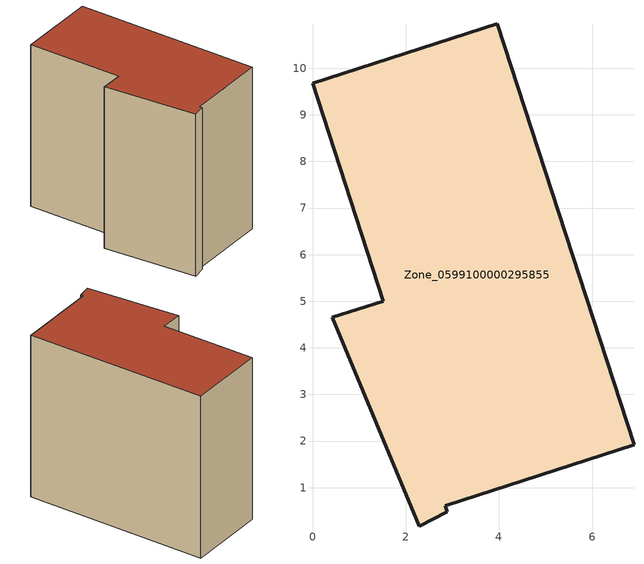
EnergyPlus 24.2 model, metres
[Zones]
Zone_0599100000295855
 floor ground (C_G): 0.42,4.66 1.52,5 0,9.68 3.96,10.96 6.9,1.92 2.85,0.61 2.89,0.48 2.29,0.17 z0
 wall outside (C_F): 1.52,5 0.42,4.66 2.29,0.17 2.89,0.48 2.85,0.61 6.9,1.92 3.96,10.96 0,9.68 1.52,5 z0:8.72
 roof outside (C_R): 2.29,0.17 2.89,0.48 2.85,0.61 6.9,1.92 3.96,10.96 0,9.68 1.52,5 0.42,4.66 z8.72
[BUILDING]
Pand.0599100000295855: North Axis=0; Terrain=City; Loads Convergence Tolerance Value=0.04; Temperature Convergence Tolerance Value=0.4; Solar Distribution=FullExterior; Maximum Number of Warmup Days=25; Minimum Number of Warmup Days=1
[Site:Location]
Rotterdam.The.Hague.AP_ZH_NLD Design_Conditions: Latitude=51.96; Longitude=4.45; Time Zone=1; Elevation=-4.5
[SITE:GROUNDTEMPERATURE:BUILDINGSURFACE]
18, 18, 18, 18, 18, 18, 18, 18, 18, 18, 18, 18
[MATERIAL] Thermal Absorptance=0.9; Solar Absorptance=0.7; Visible Absorptance=0.7
Name | Roughness | Thickness | Conductivity | Density | Specific Heat
G.TC.1992-2005 | MediumSmooth | 0.15 | 0.06 | 540 | 1210
F.TC.1992-2005 | Rough | 0.3 | 0.12 | 1920 | 840
R.TC.1992-2005 | MediumRough | 0.2 | 0.08 | 1500 | 1000
[CONSTRUCTION]
C_G: G.TC.1992-2005
C_F: F.TC.1992-2005
C_R: R.TC.1992-2005
[ZONE]
Zone_0599100000295855: Type=1; Multiplier=1; Ceiling Height=Autocalculate; Volume=Autocalculate; Floor Area=autocalculate; Part of Total Floor Area=Yes
[ZONEINFILTRATION:DESIGNFLOWRATE]
Infil_Zone_0599100000295855: Zone or ZoneList or Space or SpaceList=Zone_0599100000295855; Schedule=AlwaysOn; Design Flow Rate Calculation Method=Flow/Area; Flow Rate per Floor Area=0.0015; Constant Term Coefficient=1; Temperature Term Coefficient=0; Velocity Term Coefficient=0; Velocity Squared Term Coefficient=0
[HVACTEMPLATE:ZONE:IDEALLOADSAIRSYSTEM]
Zone_0599100000295855: Maximum Heating Supply Air Temperature=50; Minimum Cooling Supply Air Temperature=13; Maximum Heating Supply Air Humidity Ratio=0.0156; Minimum Cooling Supply Air Humidity Ratio=0.0077; Heating Limit=NoLimit; Cooling Limit=NoLimit; Dehumidification Control Type=ConstantSensibleHeatRatio; Cooling Sensible Heat Ratio=0.7; Dehumidification Setpoint=60; Humidification Control Type=None; Humidification Setpoint=30; Outdoor Air Method=None; Outdoor Air Flow Rate per Person=0.00944; Outdoor Air Flow Rate per Zone Floor Area=0; Outdoor Air Flow Rate per Zone=0; Demand Controlled Ventilation Type=None; Outdoor Air Economizer Type=NoEconomizer; Heat Recovery Type=None; Sensible Heat Recovery Effectiveness=0.7; Latent Heat Recovery Effectiveness=0.65
[ZONECONTROL:THERMOSTAT]
ThermostatControl_Zone_0599100000295855: Zone or ZoneList=Zone_0599100000295855; Control Type Schedule=DualSetpointControlType; Control 1=Thermostat_Zone_0599100000295855; Temperature Difference Between Cutout And Setpoint=0
[THERMOSTATSETPOINT:DUALSETPOINT]
Thermostat_Zone_0599100000295855: Heating Setpoint Temperature Schedule=HeatingSetpoint_Zone_0599100000295855; Cooling Setpoint Temperature Schedule=CoolingSetpoint_Zone_0599100000295855
[SCHEDULE:COMPACT]
HeatingSetpoint_Zone_0599100000295855: Through: 12/31, For: AllDays, Until: 24:00, 21
CoolingSetpoint_Zone_0599100000295855: Through: 12/31, For: AllDays, Until: 24:00, 24
DualSetpointControlType: Through: 12/31, For: AllDays, Until: 24:00, 4
AlwaysOn: Through: 12/31, For: AllDays, Until: 24:00, 1
